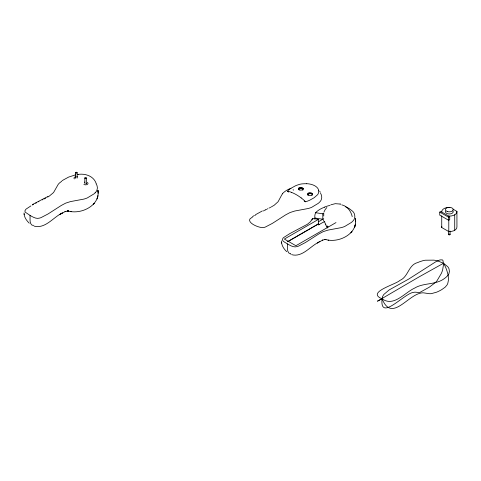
<?xml version="1.0" encoding="UTF-8"?>
<svg xmlns="http://www.w3.org/2000/svg" width="481" height="481" viewBox="0 0 481 481"><rect width="100%" height="100%" fill="white"/><g stroke="black" fill="none" stroke-linecap="round" stroke-linejoin="round"><path stroke-width="0.72" d="M30.958 205.874L26.299 208.946A13.624 7.87 0 0 0 25.709 209.475L24.832 211.051L25.409 212.271L30.02 215.398C30.327 218.596 29.149 222.937 32.029 225.198L33.706 225.342M287.56 241.721L318.458 223.881L318.458 219.36L312.614 218.458L310.449 221.747L307.389 224.272L289.929 233.538L283.706 237.518A11.676 6.74 0 0 0 282.894 238.293C280.874 241.113 285.834 242.622 287.494 243.915C287.891 247.042 286.261 253.138 290.602 253.914M98.112 193.32L97.986 190.452C100.288 205.748 80.561 215.025 67.749 210.858L68.452 211.045L67.106 210.943L68.272 210.985L64.953 211.682L65.326 211.526L59.794 214.49L62.452 212.897C53.355 217.117 45.328 229.13 34.115 226.118M355.357 218.158C358.447 233.796 338.305 243.675 325.222 239.376L325.92 239.562L324.579 239.46L325.144 239.436L322.426 240.193L322.799 240.043L317.268 243.007L319.919 241.414M24.074 212.909C23.918 216.925 26.461 220.508 29.239 223.184M281.613 240.951C281.132 245.13 283.856 248.93 286.706 251.695M97.811 196.326L97.126 198.978L97.944 195.581M355.279 224.843L354.599 227.495L355.417 224.098M323.893 212.169L325.126 209.65L326.839 207.521M314.063 219.126L314.875 218.019L322.805 219.246L322.805 213.817L323.749 213.269L323.749 215.987M95.154 192.815L96.008 191.841A14.965 8.64 0 0 0 96.903 190.284L97.324 188.474A21.711 12.536 0 0 0 97.354 187.554L97.054 185.792A17.863 10.311 0 0 0 96.122 183.886M93.296 204.371L94.516 203.21L93.999 203.703M350.769 232.888L351.99 231.728L351.467 232.221M252.802 216.48L253.824 215.771M61.772 181.253L59.909 182.63A20.972 12.109 0 0 0 58.219 184.349L53.553 192.544L49.074 196.284M252.669 216.907L250.601 218.41A11.676 6.74 0 0 0 249.789 219.18C247.685 223.641 260.936 228.697 264.123 227.453A11.959 6.902 0 0 0 265.554 226.948L272.366 223.394L285.66 214.869L290.091 212.524L294.865 210.997L308.165 208.52A21.176 12.223 0 0 0 311.682 207.329L318.26 203.349A26.593 15.356 0 0 0 319.522 202.218L320.376 201.244A14.965 8.64 0 0 0 321.272 199.687L321.693 197.877A21.711 12.536 0 0 0 321.723 196.957L321.422 195.196A17.863 10.311 0 0 0 320.49 193.29M274.284 205.159L278.096 201.719L281.601 195.202A27.327 15.777 0 0 1 282.6 193.729M317.568 242.827C309.596 247.114 301.779 257.594 291.582 254.635M62.073 180.658L68.615 177.086L75.625 174.825M273.869 205.423L272.078 206.481M255.465 214.724L262.349 210.937M254.611 215.698L255.327 215.284M298.292 189.442L300.216 188.336A7.618 4.395 0 0 1 303.421 188.6M307.485 194.751L309.409 193.645A7.618 4.395 0 0 1 312.223 193.831M318.458 219.36L284.343 239.057L295.899 245.731L335.997 222.583M318.32 221.837L323.749 218.699M287.584 241.733L318.494 223.887A7.173 5.658 24.9 0 0 318.693 224.831L324.789 221.308M325.884 224.393L325.589 224.567A8.177 4.72 60 0 0 327.693 227.754M439.742 212.103L440.794 211.496L449.729 216.654L449.729 219.685L448.677 220.292L439.742 215.139L439.742 212.103L448.677 217.262L449.729 216.654M47.709 197.078L48.178 196.813M32.335 204.575L48.437 196.242M32.455 205.02L33.508 204.437M271.092 207.016L271.591 206.746M35.66 203.277L36.478 202.844M270.051 207.564L270.581 207.287M45.142 198.437L45.683 198.154M38.402 201.846L38.943 201.563M263.311 210.973L263.853 210.696M264.388 210.419L264.917 210.155M268.951 208.123L269.51 207.84M44.011 199.008L44.583 198.719M265.698 209.758L265.175 210.023M42.214 199.91L42.827 199.603M265.951 209.632L266.582 209.313M267.195 209.007L267.797 208.706M330.832 204.798L335.293 203.673L340.271 204.07M324.362 207.155L325.914 206.553A22.108 12.765 0 0 1 326.611 206.313L328.295 205.814A15.013 8.67 0 0 1 330.056 205.441M78.132 174.459L77.249 174.543C84.68 173.118 93.627 175.751 96.224 183.568M341.763 204.84C347.234 206.042 351.136 211.351 352.224 216.636M315.801 212.734L322.805 213.817M317.346 224.621L318.693 224.831M70.274 211.538L71.308 211.754M328.102 240.127L328.782 240.272M340.518 204.136L340.109 204.028M291.672 192.412L290.398 191.961A24.02 13.865 60 0 0 287.355 191.306M345.502 206.776L348.972 208.417L352.826 211.418A17.863 10.311 0 0 1 354.527 214.31L354.822 216.071A21.711 12.536 0 0 1 354.798 216.991L354.377 218.801A14.965 8.64 0 0 1 353.481 220.358L352.621 221.332A26.593 15.356 0 0 1 351.364 222.462L344.787 226.437A21.176 12.223 0 0 1 341.269 227.633L327.97 230.11L323.196 231.638L318.765 233.982L305.465 242.508L298.659 246.062A11.959 6.902 0 0 1 297.228 246.567C293.741 247.739 290.41 245.569 287.494 243.915M30.02 215.398C32.936 217.045 36.267 219.228 39.755 218.049A11.959 6.902 0 0 0 41.186 217.544L47.998 213.991L61.291 205.465L65.723 203.12L70.497 201.593L83.796 199.116A21.176 12.223 0 0 0 87.314 197.919L93.891 193.945A26.593 15.356 0 0 0 95.154 192.815M453.084 209.187L456.932 211.406L456.932 226.882A7.618 4.395 0 0 1 448.785 231.583L441.738 227.513L441.738 215.807M288.66 192.069L287.361 191.324A26.822 15.488 0 0 1 290.752 188.414L295.196 185.943A30.183 17.424 0 0 1 296.561 185.341L299.633 184.325A12.692 7.329 0 0 1 302.044 183.892L304.545 183.73A16.673 9.626 0 0 1 306.722 183.772M304.196 201.04L305.495 201.792A26.708 15.416 0 0 0 309.728 200.21L314.147 197.727L317.61 194.703A12.692 7.329 0 0 0 318.356 193.314L318.62 192.16A16.685 9.632 0 0 0 318.572 190.608M318.061 223.912L319.174 224.555M301.178 197.901L302.459 198.924A24.02 13.865 60 0 1 305.495 201.779M319.679 191.083L320.316 192.334M323.749 220.785L323.491 219.835M281.607 243.091L281.535 242.412M24.14 214.574L24.068 213.895M355.519 219.757L355.459 218.969L355.585 221.837M97.986 190.452L98.094 191.841M454.719 214.833L454.719 230.303M450.078 231.066L450.078 234.475M448.785 216.678L448.785 216.107A7.618 4.395 0 0 0 456.932 211.406M448.785 219.919L448.785 231.583M448.677 217.262L448.677 220.292M448.593 231.066L448.593 234.475M327.164 225.854L327.164 228.054M325.33 222.95L325.33 224.164M324.278 221.735L324.278 222.95M309.409 193.224L309.409 193.645M86.333 177.976L86.333 183.435M84.848 177.976L84.848 183.435M77.14 172.667A0.746 0.427 0 0 1 76.022 173.034A0.746 0.427 0 0 1 76.022 172.294A0.746 0.427 0 0 1 77.14 172.667L77.14 178.126M75.649 172.667L75.649 178.126M449.693 234.103A0.746 0.427 0 0 1 449.891 234.758A0.746 0.427 0 0 1 448.731 234.728A0.746 0.427 0 0 1 449.038 234.085M452.916 210.828A3.902 2.255 0 0 1 449.531 213.973A3.902 2.255 0 0 1 445.616 211.039M441.738 212.037A7.618 4.395 0 0 1 449.879 207.335M441.738 227.513A7.618 4.395 0 0 1 441.805 226.527M86.297 183.303A0.746 0.427 0 0 1 85.816 183.844M87.295 182.449A2.417 1.395 0 0 1 87.295 184.421A2.417 1.395 0 0 1 83.88 184.421M84.415 182.215A2.417 1.395 0 0 1 84.854 182.107M75.685 177.994A0.746 0.427 0 0 1 75.974 177.772M74.405 178.914A2.417 1.395 0 0 1 75.661 176.798M76.641 176.737A2.417 1.395 0 0 1 77.567 176.906M298.46 189.773A2.417 1.395 0 0 1 301.226 187.981A2.417 1.395 0 0 1 302.615 190.242M293.314 190.26A7.618 4.395 0 0 1 293.151 189.526M307.66 195.082A2.417 1.395 0 0 1 310.425 193.29A2.417 1.395 0 0 1 311.814 195.551M291.678 192.448A41.919 24.2 60 0 1 301.178 197.931M306.734 183.682A13.035 7.528 0 0 1 318.729 190.602M282.527 193.566A25.938 14.977 0 0 1 290.975 188.263M312.031 220.021A12.939 10.203 24.9 0 1 312.554 218.434M328.222 226.888A7.618 4.395 0 0 1 327.519 226.365M314.959 218.019A12.067 9.518 24.9 0 1 315.716 212.692M315.632 212.68A25.938 14.977 0 0 1 324.453 207.233M290.783 253.914A11.051 6.379 -60 0 1 290.602 253.926M382.076 298.791C379.533 322.504 404.743 292.616 413.834 292.346A15.771 9.109 -60 0 1 415.151 292.159L418.861 292.52A8.003 4.624 -60 0 0 419.925 292.376L429.178 287.271L435.467 282.485A14.232 8.219 -60 0 0 437.067 280.676L441.414 273.31A17.821 10.287 -60 0 0 442.694 269.649L443.524 264.424L442.947 260.48A4.936 2.85 -60 0 0 442.261 259.878L439.965 259.908L435.654 261.85L408.561 279.16L389.189 289.917L383.796 294.486L382.539 296.573L382.076 298.791C391.678 322.655 407.305 295.238 421.266 292.977A15.188 12.398 58 0 1 423.466 292.827L428.89 293.638A14.929 12.187 58 0 0 431.289 293.657L436.628 292.177A56.349 45.996 58 0 0 441.871 289.532L445.202 287.145L447.041 284.95A11.334 9.253 58 0 0 447.817 283.273C449.32 278.222 447.817 272.823 445.959 268.073A31.487 25.703 58 0 0 443.554 263.293L437.62 260.864A17.821 10.287 0 0 0 433.814 260.143L425.258 260.221A14.959 8.64 0 0 0 422.877 260.696L419.516 261.802A37.837 21.843 0 0 0 417.779 262.53C408.213 264.851 408.447 276.96 399.855 280.417C396.025 284.439 365.758 292.292 382.076 298.791C393.62 307.359 404.653 292.61 414.634 288.095C423.911 282.425 436.195 285.215 444.877 278.174A37.837 21.843 0 0 0 446.146 277.176L448.058 275.234A14.959 8.64 0 0 0 448.881 273.857L449.404 271.416L449.02 268.921A17.821 10.287 0 0 0 447.763 266.721L443.554 263.293A31.487 0.523 -29.3 0 0 440.512 264.929L419.546 276.641A56.349 0.938 -29.3 0 0 414.646 279.479L377.429 301.202L382.076 298.791M325.739 239.502L325.03 239.394L325.739 239.502M447.384 211.55A3.902 2.255 0 0 0 453.234 209.602A3.902 2.255 0 0 0 447.384 207.648A3.902 2.255 0 0 0 447.384 211.55M85.155 178.319A0.746 0.427 0 0 0 86.327 178.018A0.746 0.427 0 0 0 85.287 177.585A0.746 0.427 0 0 0 85.155 178.319M299.555 189.953A2.417 1.395 0 0 0 303.18 188.744A2.417 1.395 0 0 0 299.555 187.536A2.417 1.395 0 0 0 299.555 189.953M308.748 195.262A2.417 1.395 0 0 0 312.373 194.053A2.417 1.395 0 0 0 308.748 192.845A2.417 1.395 0 0 0 308.748 195.262"/></g></svg>
